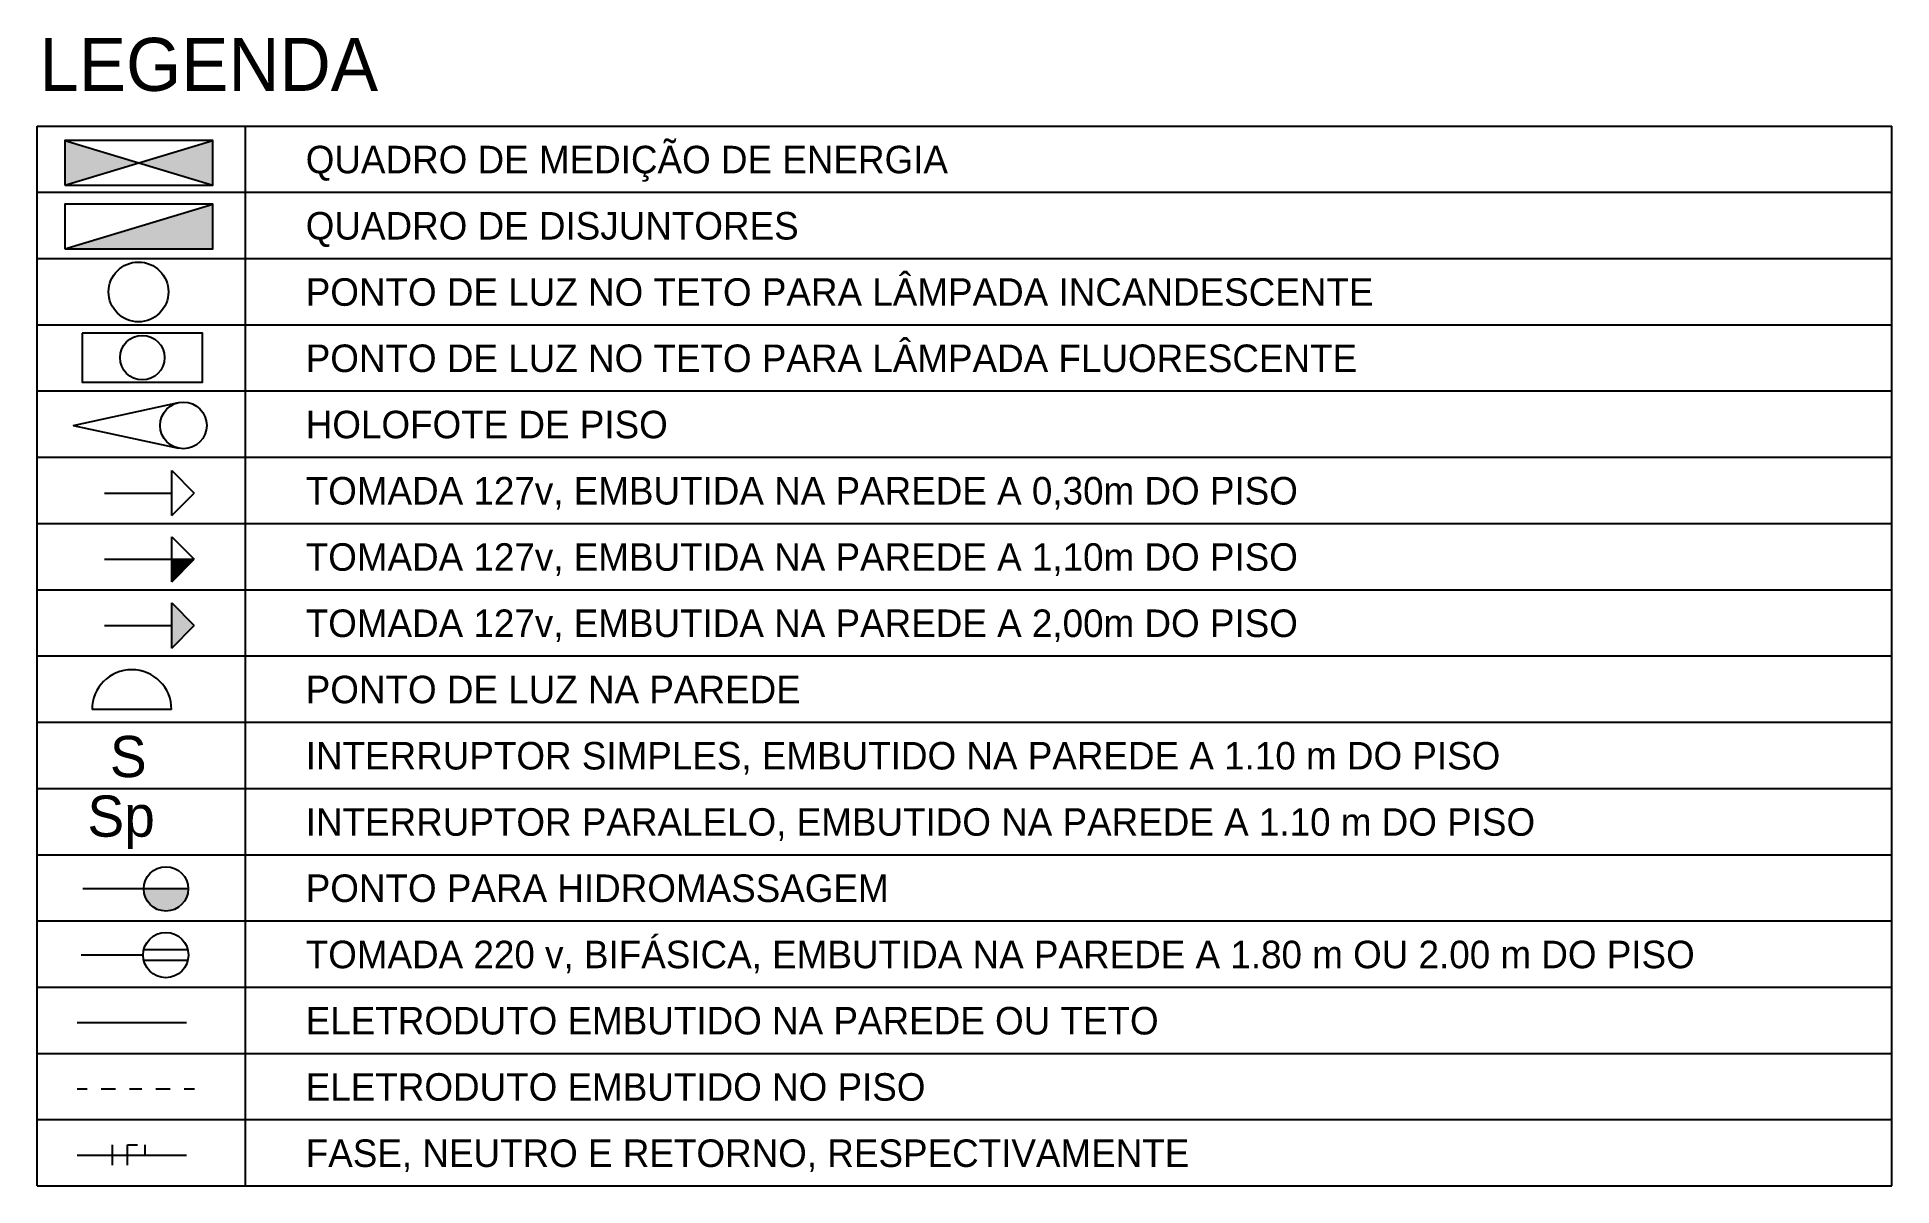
# Model space of a CAD drawing. Header units: millimetres. Extents: x 94.87 to 101.87, y 179.55 to 183.89.
import ezdxf

# ---------------------------------------------------------------- set-up
doc = ezdxf.new("R2010")
doc.units = ezdxf.units.MM
for name, color, linetype in [('018', 4, 'Continuous'), ('021', 1, 'Continuous'), ('025', 2, 'Continuous'), ('03', 3, 'Continuous')]:
    doc.layers.add(name, color=color, linetype=linetype)
doc.styles.add('CLAUDINEY', font='stylu.ttf')

# ---------------------------------------------------------------- blocks, each defined once
blk = doc.blocks.new('FLUORES')
at = {"layer": '018', "linetype": 'Continuous'}
blk.add_lwpolyline([(0.229, 0.566), (-0.229, 0.566), (-0.229, -0.566), (0.229, -0.566)], close=True, dxfattribs=at)
at = {"layer": '018', "linetype": 'Continuous', "ltscale": 0.05}
blk.add_circle((0, 0), 0.209, dxfattribs=at)
blk = doc.blocks.new('CHUVEIRO')
at = {"layer": '018', "linetype": 'Continuous', "ltscale": 0.05}
for p, q in [((0.467, 0), (0, 0)), ((0.804, 0.04), (0.472, 0.04)), ((0.804, -0.04), (0.472, -0.04))]:
    blk.add_line(p, q, dxfattribs=at)
blk.add_circle((0.638, 0), 0.171, dxfattribs=at)
blk = doc.blocks.new('TOMADA')
at = {"layer": '018', "linetype": 'Continuous', "ltscale": 0.05}
for p, q in [((0.1884, 0.0887), (0.2772, 0)), ((0.1884, -0.0887), (0.1884, 0.0887)), ((-0.075, 0), (0.1884, 0)), ((0.1884, -0.0887), (0.2772, 0))]:
    blk.add_line(p, q, dxfattribs=at)
blk = doc.blocks.new('HOLOF')
at = {"layer": '018'}
for q in [(0.894, 0.194), (0.894, -0.194)]:
    blk.add_line((0, 0), q, dxfattribs=at)
blk.add_circle((0.936, 0), 0.198, dxfattribs=at)

msp = doc.modelspace()

# ---------------------------------------------------------------- hatches: boundary and pattern name
at = {"layer": '021', "linetype": 'Continuous', "ltscale": 0.05}
h = msp.add_hatch(color=256, dxfattribs=at)
h.paths.add_polyline_path([(95.5289, 183.497), (95.2498, 183.4127), (95.5289, 183.3285)])
h.paths.add_polyline_path([(94.9707, 183.497), (94.9707, 183.3285), (95.2498, 183.4127)])
for points in [[(94.9707, 183.0878), (95.5289, 183.0878), (95.5289, 183.2563)], [(95.4594, 181.9166), (95.3741, 181.9166), (95.3741, 181.8312)]]:
    msp.add_hatch(color=256, dxfattribs=at).paths.add_polyline_path(points)
at = {"layer": '021'}
for points in [[(95.4594, 181.6666), (95.3741, 181.7519), (95.3741, 181.5812)], [(95.2686, 180.6727, 1), (95.4362, 180.6727)]]:
    msp.add_hatch(color=256, dxfattribs=at).paths.add_polyline_path(points)

# ---------------------------------------------------------------- linework, layer by layer
at = {"layer": '018', "linetype": 'Continuous', "ltscale": 0.05}
for p, q in [((94.9707, 183.497), (95.5289, 183.3285)), ((94.9707, 183.3285), (95.5289, 183.497)), ((94.9707, 183.0878), (95.5289, 183.2563)), ((95.3734, 181.3499), (95.0734, 181.3499)), ((95.4362, 180.6727), (95.0394, 180.6727)), ((95.0179, 180.1683), (95.4298, 180.1683)), ((95.0179, 179.9183), (95.0547, 179.9183)), ((95.1081, 179.9183), (95.1615, 179.9183)), ((95.2149, 179.9183), (95.2612, 179.9183)), ((95.3146, 179.9183), (95.368, 179.9183)), ((95.4214, 179.9183), (95.4605, 179.9183)), ((95.1509, 179.6304), (95.1509, 179.7063)), ((95.2072, 179.7063), (95.2451, 179.7063)), ((95.2072, 179.6304), (95.2072, 179.7063)), ((95.2737, 179.6683), (95.2737, 179.7063)), ((95.0179, 179.6683), (95.4298, 179.6683))]:
    msp.add_line(p, q, dxfattribs=at)
at = {"layer": '018', "linetype": 'Continuous'}
for points in [[(94.9707, 183.3285), (95.5289, 183.3285), (95.5289, 183.497), (94.9707, 183.497)], [(94.9707, 183.0878), (95.5289, 183.0878), (95.5289, 183.2563), (94.9707, 183.2563)]]:
    msp.add_lwpolyline(points, close=True, dxfattribs=at)
at = {"layer": '018', "linetype": 'Continuous', "ltscale": 0.05}
for centre, radius in [((95.2489, 182.9256), 0.1128), ((95.3524, 180.6727), 0.0838)]:
    msp.add_circle(centre, radius, dxfattribs=at)
msp.add_arc((95.2234, 181.3499), 0.15, 0, 180, dxfattribs=at)
at = {"layer": '021', "linetype": 'Continuous', "ltscale": 0.05}
msp.add_line((95.3741, 181.9166), (95.4594, 181.9166), dxfattribs=at)
at = {"layer": '025', "linetype": 'Continuous', "ltscale": 0.05}
for p, q in [((94.8662, 183.5518), (101.8662, 183.5518)), ((94.8662, 179.5518), (94.8662, 183.5518)), ((95.6526, 179.5518), (95.6526, 183.5518)), ((101.8662, 179.5518), (101.8662, 183.5518)), ((94.8662, 183.3018), (101.8662, 183.3018)), ((94.8662, 183.0518), (101.8662, 183.0518)), ((94.8662, 182.8018), (101.8662, 182.8018)), ((94.8662, 182.8018), (101.8662, 182.8018)), ((94.8662, 182.5518), (101.8662, 182.5518)), ((94.8662, 182.3018), (101.8662, 182.3018)), ((94.8662, 182.0518), (101.8662, 182.0518)), ((94.8662, 181.8018), (101.8662, 181.8018)), ((94.8662, 181.5518), (101.8662, 181.5518)), ((94.8662, 181.3018), (101.8662, 181.3018)), ((94.8662, 181.0518), (101.8662, 181.0518)), ((94.8662, 180.8018), (101.8662, 180.8018)), ((94.8662, 180.5518), (101.8662, 180.5518)), ((94.8662, 180.3018), (101.8662, 180.3018)), ((94.8662, 180.0518), (101.8662, 180.0518)), ((94.8662, 179.8018), (101.8662, 179.8018)), ((94.8662, 179.5518), (101.8662, 179.5518))]:
    msp.add_line(p, q, dxfattribs=at)

# ---------------------------------------------------------------- block references
at = {"layer": '021', "linetype": 'Continuous', "ltscale": 0.05, "xscale": 0.4014719298085083, "yscale": 0.4014719298085083, "zscale": 0.4014719298085083, "rotation": 90}
msp.add_blockref('FLUORES', (95.263, 182.6776), dxfattribs=at)
at = {"layer": '021', "xscale": 0.4438677871834216, "yscale": 0.4438677871834216, "zscale": 0.4438677871834156}
msp.add_blockref('HOLOF', (95.0028, 182.4217), dxfattribs=at)
at = {"layer": '021', "linetype": 'Continuous', "ltscale": 0.05}
for name, p, xscale, yscale, zscale in [('TOMADA', (95.1929, 182.1666), 0.961797844309956, 0.961797844309956, 0.9617978443099571), ('TOMADA', (95.1929, 181.9166), 0.961797844309956, 0.961797844309956, 0.9617978443099571), ('TOMADA', (95.1929, 181.6666), 0.961797844309956, 0.961797844309956, 0.9617978443099571), ('CHUVEIRO', (95.0329, 180.4229), 0.5, 0.5, 0.5)]:
    msp.add_blockref(name, p, dxfattribs=dict(at, xscale=xscale, yscale=yscale, zscale=zscale))

# ---------------------------------------------------------------- texts
at = {"layer": '018', "linetype": 'Continuous', "ltscale": 0.05, "style": 'CLAUDINEY'}
for s, height, p in [('S', 0.1555, (95.141, 181.0945)), ('Sp', 0.15553, (95.0562, 180.8697))]:
    msp.add_text(s, height=height, dxfattribs=at).set_placement(p)
at = {"layer": '021', "linetype": 'Continuous', "ltscale": 0.05, "style": 'CLAUDINEY'}
for s, p in [('QUADRO DE MEDIÇÃO DE ENERGIA', (95.88, 183.3733)), ('QUADRO DE DISJUNTORES', (95.88, 183.1233)), ('PONTO DE LUZ NO TETO PARA LÂMPADA INCANDESCENTE', (95.88, 182.8733)), ('PONTO DE LUZ NO TETO PARA LÂMPADA FLUORESCENTE', (95.88, 182.6233)), ('HOLOFOTE DE PISO', (95.88, 182.3733)), ('TOMADA 127v, EMBUTIDA NA PAREDE A 0,30m DO PISO', (95.88, 182.1233)), ('TOMADA 127v, EMBUTIDA NA PAREDE A 1,10m DO PISO', (95.88, 181.8733)), ('TOMADA 127v, EMBUTIDA NA PAREDE A 2,00m DO PISO', (95.88, 181.6233)), ('PONTO DE LUZ NA PAREDE', (95.88, 181.3733)), ('INTERRUPTOR SIMPLES, EMBUTIDO NA PAREDE A 1.10 m DO PISO', (95.88, 181.1233)), ('INTERRUPTOR PARALELO, EMBUTIDO NA PAREDE A 1.10 m DO PISO', (95.88, 180.8733)), ('PONTO PARA HIDROMASSAGEM', (95.88, 180.6233)), ('TOMADA 220 v, BIFÁSICA, EMBUTIDA NA PAREDE A 1.80 m OU 2.00 m DO PISO', (95.88, 180.3733)), ('ELETRODUTO EMBUTIDO NA PAREDE OU TETO', (95.88, 180.1233)), ('ELETRODUTO EMBUTIDO NO PISO', (95.88, 179.8733)), ('FASE, NEUTRO E RETORNO, RESPECTIVAMENTE', (95.88, 179.6233))]:
    msp.add_text(s, height=0.103893, dxfattribs=at).set_placement(p)
at = {"layer": '03', "linetype": 'Continuous', "ltscale": 0.05, "style": 'CLAUDINEY'}
msp.add_text('LEGENDA', height=0.2, dxfattribs=at).set_placement((94.8747, 183.6844))

doc.saveas('drawing.dxf')
